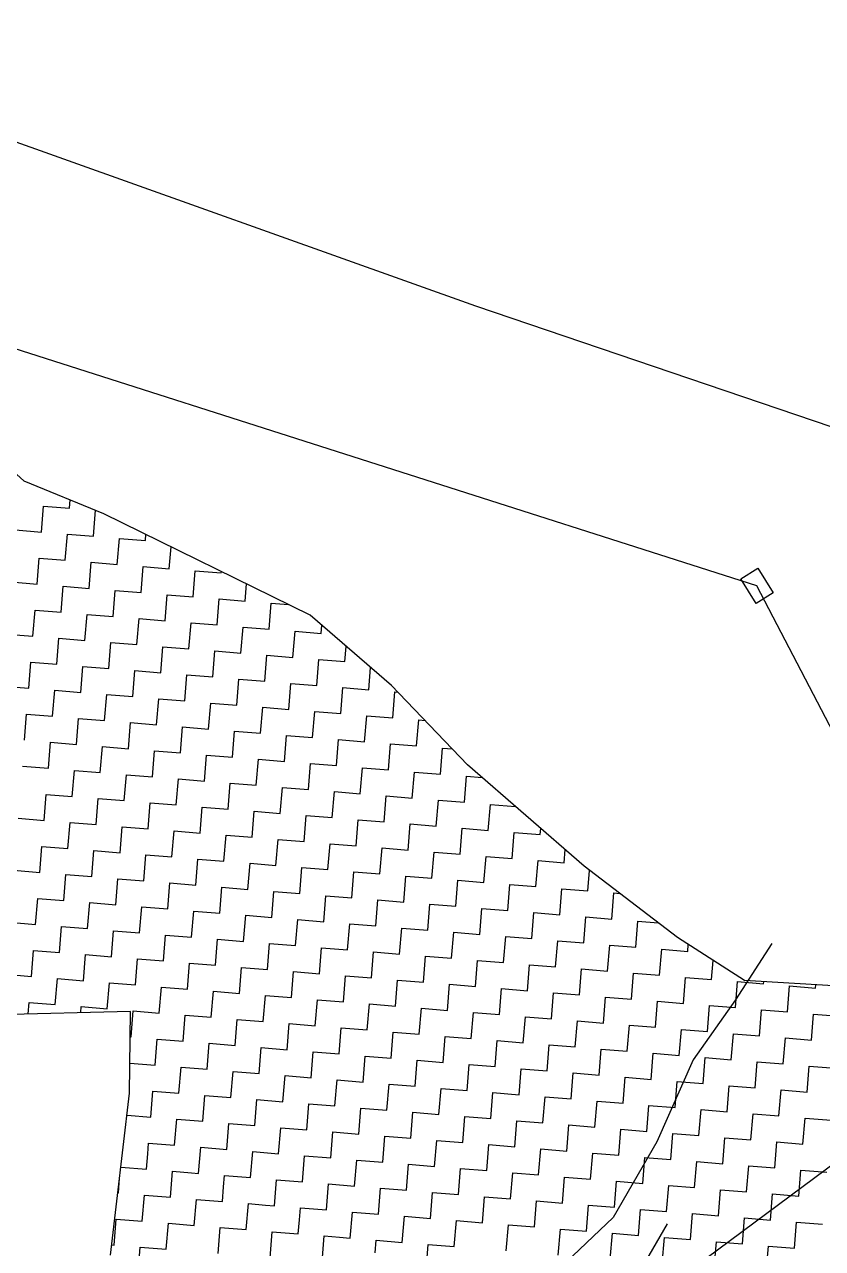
# Model space of a CAD drawing. Header units: metres. Extents: x 286589 to 288713, y 2001360 to 2004418.
# Drawn here: x 288061.5 to 288221.7, y 2003739.2 to 2003984.8 of the extents above; entities that cross this region are included whole.
import ezdxf

# ---------------------------------------------------------------- set-up
doc = ezdxf.new("R2010")
doc.units = ezdxf.units.M
doc.header["$MEASUREMENT"] = 0
for name, color, linetype in [('LINE_WATER', 4, 'Continuous'), ('POLY_HATCH', 12, 'Continuous'), ('POLY_PARCEL', 6, 'Continuous'), ('V_BOUND_LINE', 7, 'Continuous')]:
    doc.layers.add(name, color=color, linetype=linetype)

msp = doc.modelspace()

# ---------------------------------------------------------------- linework, layer by layer
msp.add_lwpolyline([(288208.73, 2003875.68), (288211.81, 2003870.73), (288208.39, 2003868.6), (288205.31, 2003873.55)], close=True)
msp.add_lwpolyline([(288139.69, 2003656.23), (288190.63, 2003744.15)])
at = {"layer": 'LINE_WATER'}
for p, q in [((288211.56, 2003800.43), (288204.28, 2003789.11)), ((288204.28, 2003789.11), (288195.75, 2003777.1)), ((288195.75, 2003777.1), (288188.45, 2003760.62)), ((288188.45, 2003760.62), (288179.67, 2003745.46)), ((288179.67, 2003745.46), (288168.9, 2003735.22))]:
    msp.add_line(p, q, dxfattribs=at)
at = {"layer": 'POLY_HATCH', "linetype": 'Continuous'}
for p, q in [((288064.95, 2003882.94), (288065.37, 2003888.16)), ((288065.37, 2003888.16), (288070.59, 2003887.73)), ((288070.59, 2003887.73), (288070.73, 2003889.39)), ((288075.38, 2003882.09), (288075.81, 2003887.3)), ((288075.81, 2003887.3), (288075.86, 2003887.3)), ((288059.73, 2003883.36), (288064.95, 2003882.94)), ((288069.74, 2003877.29), (288070.17, 2003882.51)), ((288070.17, 2003882.51), (288075.38, 2003882.09)), ((288080.18, 2003876.44), (288080.6, 2003881.66)), ((288080.6, 2003881.66), (288085.82, 2003881.24)), ((288085.82, 2003881.24), (288085.92, 2003882.49)), ((288090.61, 2003875.59), (288090.97, 2003880)), ((288064.1, 2003872.5), (288064.52, 2003877.72)), ((288064.52, 2003877.72), (288069.74, 2003877.29)), ((288074.53, 2003871.65), (288074.96, 2003876.87)), ((288074.96, 2003876.87), (288080.18, 2003876.44)), ((288084.97, 2003870.8), (288085.39, 2003876.02)), ((288085.39, 2003876.02), (288090.61, 2003875.59)), ((288058.88, 2003872.93), (288064.1, 2003872.5)), ((288095.41, 2003869.95), (288095.83, 2003875.17)), ((288095.83, 2003875.17), (288101.05, 2003874.74)), ((288101.05, 2003874.74), (288101.07, 2003875.02)), ((288068.89, 2003866.86), (288069.32, 2003872.08)), ((288069.32, 2003872.08), (288074.53, 2003871.65)), ((288079.33, 2003866.01), (288079.75, 2003871.23)), ((288079.75, 2003871.23), (288084.97, 2003870.8)), ((288105.84, 2003869.1), (288106.12, 2003872.53)), ((288089.76, 2003865.16), (288090.19, 2003870.37)), ((288090.19, 2003870.37), (288095.41, 2003869.95)), ((288100.2, 2003864.31), (288100.62, 2003869.52)), ((288100.62, 2003869.52), (288105.84, 2003869.1)), ((288110.63, 2003863.46), (288111.06, 2003868.67)), ((288111.06, 2003868.67), (288114.53, 2003868.39)), ((288063.25, 2003862.06), (288063.67, 2003867.28)), ((288063.67, 2003867.28), (288068.89, 2003866.86)), ((288073.68, 2003861.21), (288074.11, 2003866.43)), ((288074.11, 2003866.43), (288079.33, 2003866.01)), ((288084.12, 2003860.36), (288084.54, 2003865.58)), ((288084.54, 2003865.58), (288089.76, 2003865.16)), ((288094.55, 2003859.51), (288094.98, 2003864.73)), ((288094.98, 2003864.73), (288100.2, 2003864.31)), ((288104.99, 2003858.66), (288105.42, 2003863.88)), ((288105.42, 2003863.88), (288110.63, 2003863.46)), ((288121.07, 2003862.6), (288121.2, 2003864.24)), ((288058.03, 2003862.49), (288063.25, 2003862.06)), ((288068.04, 2003856.42), (288068.46, 2003861.64)), ((288068.46, 2003861.64), (288073.68, 2003861.21)), ((288078.48, 2003855.57), (288078.9, 2003860.79)), ((288078.9, 2003860.79), (288084.12, 2003860.36)), ((288115.43, 2003857.81), (288115.85, 2003863.03)), ((288115.85, 2003863.03), (288121.07, 2003862.6)), ((288088.91, 2003854.72), (288089.34, 2003859.94)), ((288089.34, 2003859.94), (288094.55, 2003859.51)), ((288099.35, 2003853.87), (288099.77, 2003859.09)), ((288099.77, 2003859.09), (288104.99, 2003858.66)), ((288109.78, 2003853.02), (288110.21, 2003858.24)), ((288110.21, 2003858.24), (288115.43, 2003857.81)), ((288125.86, 2003856.96), (288126.11, 2003860.01)), ((288062.4, 2003851.63), (288062.82, 2003856.85)), ((288062.82, 2003856.85), (288068.04, 2003856.42)), ((288072.83, 2003850.78), (288073.26, 2003856)), ((288073.26, 2003856), (288078.48, 2003855.57)), ((288120.22, 2003852.17), (288120.65, 2003857.39)), ((288120.65, 2003857.39), (288125.86, 2003856.96)), ((288130.66, 2003851.32), (288131.02, 2003855.78)), ((288083.27, 2003849.93), (288083.69, 2003855.15)), ((288083.69, 2003855.15), (288088.91, 2003854.72)), ((288093.7, 2003849.08), (288094.13, 2003854.29)), ((288094.13, 2003854.29), (288099.35, 2003853.87)), ((288104.14, 2003848.23), (288104.57, 2003853.44)), ((288104.57, 2003853.44), (288109.78, 2003853.02)), ((288057.18, 2003852.05), (288062.4, 2003851.63)), ((288067.19, 2003845.99), (288067.61, 2003851.2)), ((288067.61, 2003851.2), (288072.83, 2003850.78)), ((288114.58, 2003847.38), (288115, 2003852.59)), ((288115, 2003852.59), (288120.22, 2003852.17)), ((288125.01, 2003846.52), (288125.44, 2003851.74)), ((288125.44, 2003851.74), (288130.66, 2003851.32)), ((288135.45, 2003845.67), (288135.87, 2003850.89)), ((288135.87, 2003850.89), (288136.49, 2003850.84)), ((288077.62, 2003845.13), (288078.05, 2003850.35)), ((288078.05, 2003850.35), (288083.27, 2003849.93)), ((288088.06, 2003844.28), (288088.49, 2003849.5)), ((288088.49, 2003849.5), (288093.7, 2003849.08)), ((288098.5, 2003843.43), (288098.92, 2003848.65)), ((288098.92, 2003848.65), (288104.14, 2003848.23)), ((288061.54, 2003841.19), (288061.97, 2003846.41)), ((288061.97, 2003846.41), (288067.19, 2003845.99)), ((288108.93, 2003842.58), (288109.36, 2003847.8)), ((288109.36, 2003847.8), (288114.58, 2003847.38)), ((288119.37, 2003841.73), (288119.79, 2003846.95)), ((288119.79, 2003846.95), (288125.01, 2003846.52)), ((288129.81, 2003840.88), (288130.23, 2003846.1)), ((288130.23, 2003846.1), (288135.45, 2003845.67)), ((288071.98, 2003840.34), (288072.41, 2003845.56)), ((288072.41, 2003845.56), (288077.62, 2003845.13)), ((288082.42, 2003839.49), (288082.84, 2003844.71)), ((288082.84, 2003844.71), (288088.06, 2003844.28)), ((288092.85, 2003838.64), (288093.28, 2003843.86)), ((288093.28, 2003843.86), (288098.5, 2003843.43)), ((288140.24, 2003840.03), (288140.67, 2003845.25)), ((288140.67, 2003845.25), (288141.96, 2003845.14)), ((288103.29, 2003837.79), (288103.72, 2003843.01)), ((288103.72, 2003843.01), (288108.93, 2003842.58)), ((288113.73, 2003836.94), (288114.15, 2003842.16)), ((288114.15, 2003842.16), (288119.37, 2003841.73)), ((288124.16, 2003836.09), (288124.59, 2003841.31)), ((288124.59, 2003841.31), (288129.81, 2003840.88)), ((288066.34, 2003835.55), (288066.76, 2003840.77)), ((288066.76, 2003840.77), (288071.98, 2003840.34)), ((288076.77, 2003834.7), (288077.2, 2003839.92)), ((288077.2, 2003839.92), (288082.42, 2003839.49)), ((288087.21, 2003833.85), (288087.64, 2003839.07)), ((288087.64, 2003839.07), (288092.85, 2003838.64)), ((288134.6, 2003835.24), (288135.02, 2003840.46)), ((288135.02, 2003840.46), (288140.24, 2003840.03)), ((288145.03, 2003834.39), (288145.46, 2003839.61)), ((288145.46, 2003839.61), (288147.43, 2003839.45)), ((288097.65, 2003833), (288098.07, 2003838.22)), ((288098.07, 2003838.22), (288103.29, 2003837.79)), ((288108.08, 2003832.15), (288108.51, 2003837.36)), ((288108.51, 2003837.36), (288113.73, 2003836.94)), ((288118.52, 2003831.3), (288118.94, 2003836.51)), ((288118.94, 2003836.51), (288124.16, 2003836.09)), ((288061.12, 2003835.97), (288066.34, 2003835.55)), ((288071.13, 2003829.91), (288071.56, 2003835.12)), ((288071.56, 2003835.12), (288076.77, 2003834.7)), ((288081.57, 2003829.06), (288081.99, 2003834.27)), ((288081.99, 2003834.27), (288087.21, 2003833.85)), ((288128.95, 2003830.45), (288129.38, 2003835.66)), ((288129.38, 2003835.66), (288134.6, 2003835.24)), ((288139.39, 2003829.59), (288139.82, 2003834.81)), ((288139.82, 2003834.81), (288145.03, 2003834.39)), ((288149.83, 2003828.74), (288150.25, 2003833.96)), ((288150.25, 2003833.96), (288153.42, 2003833.7)), ((288092, 2003828.2), (288092.43, 2003833.42)), ((288092.43, 2003833.42), (288097.65, 2003833)), ((288102.44, 2003827.35), (288102.86, 2003832.57)), ((288102.86, 2003832.57), (288108.08, 2003832.15)), ((288112.88, 2003826.5), (288113.3, 2003831.72)), ((288113.3, 2003831.72), (288118.52, 2003831.3)), ((288065.49, 2003825.11), (288065.91, 2003830.33)), ((288065.91, 2003830.33), (288071.13, 2003829.91)), ((288075.92, 2003824.26), (288076.35, 2003829.48)), ((288076.35, 2003829.48), (288081.57, 2003829.06)), ((288123.31, 2003825.65), (288123.74, 2003830.87)), ((288123.74, 2003830.87), (288128.95, 2003830.45)), ((288133.75, 2003824.8), (288134.17, 2003830.02)), ((288134.17, 2003830.02), (288139.39, 2003829.59)), ((288144.18, 2003823.95), (288144.61, 2003829.17)), ((288144.61, 2003829.17), (288149.83, 2003828.74)), ((288086.36, 2003823.41), (288086.78, 2003828.63)), ((288086.78, 2003828.63), (288092, 2003828.2)), ((288096.8, 2003822.56), (288097.22, 2003827.78)), ((288097.22, 2003827.78), (288102.44, 2003827.35)), ((288107.23, 2003821.71), (288107.66, 2003826.93)), ((288107.66, 2003826.93), (288112.88, 2003826.5)), ((288154.62, 2003823.1), (288155.05, 2003828.32)), ((288155.05, 2003828.32), (288160.09, 2003827.91)), ((288060.27, 2003825.54), (288065.49, 2003825.11)), ((288070.28, 2003819.47), (288070.71, 2003824.69)), ((288070.71, 2003824.69), (288075.92, 2003824.26)), ((288080.72, 2003818.62), (288081.14, 2003823.84)), ((288081.14, 2003823.84), (288086.36, 2003823.41)), ((288117.67, 2003820.86), (288118.09, 2003826.08)), ((288118.09, 2003826.08), (288123.31, 2003825.65)), ((288128.1, 2003820.01), (288128.53, 2003825.23)), ((288128.53, 2003825.23), (288133.75, 2003824.8)), ((288138.54, 2003819.16), (288138.97, 2003824.38)), ((288138.97, 2003824.38), (288144.18, 2003823.95)), ((288091.15, 2003817.77), (288091.58, 2003822.99)), ((288091.58, 2003822.99), (288096.8, 2003822.56)), ((288101.59, 2003816.92), (288102.01, 2003822.14)), ((288102.01, 2003822.14), (288107.23, 2003821.71)), ((288148.98, 2003818.31), (288149.4, 2003823.53)), ((288149.4, 2003823.53), (288154.62, 2003823.1)), ((288159.41, 2003817.46), (288159.84, 2003822.68)), ((288159.84, 2003822.68), (288165.06, 2003822.25)), ((288165.06, 2003822.25), (288165.16, 2003823.5)), ((288064.64, 2003814.68), (288065.06, 2003819.89)), ((288065.06, 2003819.89), (288070.28, 2003819.47)), ((288075.07, 2003813.83), (288075.5, 2003819.04)), ((288075.5, 2003819.04), (288080.72, 2003818.62)), ((288112.02, 2003816.07), (288112.45, 2003821.28)), ((288112.45, 2003821.28), (288117.67, 2003820.86)), ((288122.46, 2003815.22), (288122.89, 2003820.43)), ((288122.89, 2003820.43), (288128.1, 2003820.01)), ((288132.9, 2003814.37), (288133.32, 2003819.58)), ((288133.32, 2003819.58), (288138.54, 2003819.16)), ((288169.85, 2003816.61), (288170.06, 2003819.24)), ((288085.51, 2003812.98), (288085.93, 2003818.19)), ((288085.93, 2003818.19), (288091.15, 2003817.77)), ((288095.94, 2003812.12), (288096.37, 2003817.34)), ((288096.37, 2003817.34), (288101.59, 2003816.92)), ((288106.38, 2003811.27), (288106.81, 2003816.49)), ((288106.81, 2003816.49), (288112.02, 2003816.07)), ((288143.33, 2003813.51), (288143.76, 2003818.73)), ((288143.76, 2003818.73), (288148.98, 2003818.31)), ((288153.77, 2003812.66), (288154.19, 2003817.88)), ((288154.19, 2003817.88), (288159.41, 2003817.46)), ((288164.21, 2003811.81), (288164.63, 2003817.03)), ((288164.63, 2003817.03), (288169.85, 2003816.61)), ((288059.42, 2003815.1), (288064.64, 2003814.68)), ((288069.43, 2003809.03), (288069.85, 2003814.25)), ((288069.85, 2003814.25), (288075.07, 2003813.83)), ((288116.82, 2003810.42), (288117.24, 2003815.64)), ((288117.24, 2003815.64), (288122.46, 2003815.22)), ((288127.25, 2003809.57), (288127.68, 2003814.79)), ((288127.68, 2003814.79), (288132.9, 2003814.37)), ((288174.64, 2003810.96), (288174.98, 2003815.08)), ((288079.87, 2003808.18), (288080.29, 2003813.4)), ((288080.29, 2003813.4), (288085.51, 2003812.98)), ((288090.3, 2003807.33), (288090.73, 2003812.55)), ((288090.73, 2003812.55), (288095.94, 2003812.12)), ((288100.74, 2003806.48), (288101.16, 2003811.7)), ((288101.16, 2003811.7), (288106.38, 2003811.27)), ((288137.69, 2003808.72), (288138.11, 2003813.94)), ((288138.11, 2003813.94), (288143.33, 2003813.51)), ((288148.13, 2003807.87), (288148.55, 2003813.09)), ((288148.55, 2003813.09), (288153.77, 2003812.66)), ((288158.56, 2003807.02), (288158.99, 2003812.24)), ((288158.99, 2003812.24), (288164.21, 2003811.81)), ((288063.79, 2003804.24), (288064.21, 2003809.46)), ((288064.21, 2003809.46), (288069.43, 2003809.03)), ((288111.17, 2003805.63), (288111.6, 2003810.85)), ((288111.6, 2003810.85), (288116.82, 2003810.42)), ((288121.61, 2003804.78), (288122.04, 2003810)), ((288122.04, 2003810), (288127.25, 2003809.57)), ((288132.05, 2003803.93), (288132.47, 2003809.15)), ((288132.47, 2003809.15), (288137.69, 2003808.72)), ((288169, 2003806.17), (288169.42, 2003811.39)), ((288169.42, 2003811.39), (288174.64, 2003810.96)), ((288179.43, 2003805.32), (288179.86, 2003810.54)), ((288179.86, 2003810.54), (288181.06, 2003810.44)), ((288074.22, 2003803.39), (288074.65, 2003808.61)), ((288074.65, 2003808.61), (288079.87, 2003808.18)), ((288084.66, 2003802.54), (288085.08, 2003807.76)), ((288085.08, 2003807.76), (288090.3, 2003807.33)), ((288095.09, 2003801.69), (288095.52, 2003806.91)), ((288095.52, 2003806.91), (288100.74, 2003806.48)), ((288142.48, 2003803.08), (288142.91, 2003808.3)), ((288142.91, 2003808.3), (288148.13, 2003807.87)), ((288152.92, 2003802.23), (288153.34, 2003807.45)), ((288153.34, 2003807.45), (288158.56, 2003807.02)), ((288058.57, 2003804.67), (288063.79, 2003804.24)), ((288105.53, 2003800.84), (288105.96, 2003806.06)), ((288105.96, 2003806.06), (288111.17, 2003805.63)), ((288115.97, 2003799.99), (288116.39, 2003805.21)), ((288116.39, 2003805.21), (288121.61, 2003804.78)), ((288126.4, 2003799.14), (288126.83, 2003804.35)), ((288126.83, 2003804.35), (288132.05, 2003803.93)), ((288163.35, 2003801.38), (288163.78, 2003806.6)), ((288163.78, 2003806.6), (288169, 2003806.17)), ((288173.79, 2003800.53), (288174.22, 2003805.74)), ((288174.22, 2003805.74), (288179.43, 2003805.32)), ((288184.23, 2003799.68), (288184.65, 2003804.89)), ((288184.65, 2003804.89), (288188.75, 2003804.56)), ((288068.58, 2003798.6), (288069, 2003803.82)), ((288069, 2003803.82), (288074.22, 2003803.39)), ((288079.01, 2003797.75), (288079.44, 2003802.96)), ((288079.44, 2003802.96), (288084.66, 2003802.54)), ((288089.45, 2003796.9), (288089.88, 2003802.11)), ((288089.88, 2003802.11), (288095.09, 2003801.69)), ((288136.84, 2003798.29), (288137.26, 2003803.5)), ((288137.26, 2003803.5), (288142.48, 2003803.08)), ((288147.28, 2003797.44), (288147.7, 2003802.65)), ((288147.7, 2003802.65), (288152.92, 2003802.23)), ((288157.71, 2003796.58), (288158.14, 2003801.8)), ((288158.14, 2003801.8), (288163.35, 2003801.38)), ((288099.89, 2003796.05), (288100.31, 2003801.26)), ((288100.31, 2003801.26), (288105.53, 2003800.84)), ((288110.32, 2003795.19), (288110.75, 2003800.41)), ((288110.75, 2003800.41), (288115.97, 2003799.99)), ((288120.76, 2003794.34), (288121.18, 2003799.56)), ((288121.18, 2003799.56), (288126.4, 2003799.14)), ((288168.15, 2003795.73), (288168.57, 2003800.95)), ((288168.57, 2003800.95), (288173.79, 2003800.53)), ((288178.58, 2003794.88), (288179.01, 2003800.1)), ((288179.01, 2003800.1), (288184.23, 2003799.68)), ((288189.02, 2003794.03), (288189.45, 2003799.25)), ((288189.45, 2003799.25), (288194.66, 2003798.83)), ((288194.66, 2003798.83), (288194.78, 2003800.22)), ((288062.93, 2003793.8), (288063.36, 2003799.02)), ((288063.36, 2003799.02), (288068.58, 2003798.6)), ((288073.37, 2003792.95), (288073.8, 2003798.17)), ((288073.8, 2003798.17), (288079.01, 2003797.75)), ((288083.81, 2003792.1), (288084.23, 2003797.32)), ((288084.23, 2003797.32), (288089.45, 2003796.9)), ((288131.2, 2003793.49), (288131.62, 2003798.71)), ((288131.62, 2003798.71), (288136.84, 2003798.29)), ((288141.63, 2003792.64), (288142.06, 2003797.86)), ((288142.06, 2003797.86), (288147.28, 2003797.44)), ((288152.07, 2003791.79), (288152.49, 2003797.01)), ((288152.49, 2003797.01), (288157.71, 2003796.58)), ((288199.46, 2003793.18), (288199.77, 2003797.02)), ((288094.24, 2003791.25), (288094.67, 2003796.47)), ((288094.67, 2003796.47), (288099.89, 2003796.05)), ((288104.68, 2003790.4), (288105.11, 2003795.62)), ((288105.11, 2003795.62), (288110.32, 2003795.19)), ((288115.12, 2003789.55), (288115.54, 2003794.77)), ((288115.54, 2003794.77), (288120.76, 2003794.34)), ((288162.5, 2003790.94), (288162.93, 2003796.16)), ((288162.93, 2003796.16), (288168.15, 2003795.73)), ((288172.94, 2003790.09), (288173.37, 2003795.31)), ((288173.37, 2003795.31), (288178.58, 2003794.88)), ((288183.38, 2003789.24), (288183.8, 2003794.46)), ((288183.8, 2003794.46), (288189.02, 2003794.03)), ((288057.72, 2003794.23), (288062.93, 2003793.8)), ((288067.73, 2003788.16), (288068.15, 2003793.38)), ((288068.15, 2003793.38), (288073.37, 2003792.95)), ((288078.16, 2003787.31), (288078.59, 2003792.53)), ((288078.59, 2003792.53), (288083.81, 2003792.1)), ((288125.55, 2003788.7), (288125.98, 2003793.92)), ((288125.98, 2003793.92), (288131.2, 2003793.49)), ((288135.99, 2003787.85), (288136.41, 2003793.07)), ((288136.41, 2003793.07), (288141.63, 2003792.64)), ((288146.42, 2003787), (288146.85, 2003792.22)), ((288146.85, 2003792.22), (288152.07, 2003791.79)), ((288193.81, 2003788.39), (288194.24, 2003793.61)), ((288194.24, 2003793.61), (288199.46, 2003793.18)), ((288204.25, 2003787.54), (288204.67, 2003792.76)), ((288204.67, 2003792.76), (288209.89, 2003792.33)), ((288209.89, 2003792.33), (288209.92, 2003792.73)), ((288214.69, 2003786.69), (288215.11, 2003791.91)), ((288215.11, 2003791.91), (288220.33, 2003791.48)), ((288220.33, 2003791.48), (288220.38, 2003792.11)), ((288088.6, 2003786.46), (288089.03, 2003791.68)), ((288089.03, 2003791.68), (288094.24, 2003791.25)), ((288099.04, 2003785.61), (288099.46, 2003790.83)), ((288099.46, 2003790.83), (288104.68, 2003790.4)), ((288109.47, 2003784.76), (288109.9, 2003789.98)), ((288109.9, 2003789.98), (288115.12, 2003789.55)), ((288156.86, 2003786.15), (288157.29, 2003791.37)), ((288157.29, 2003791.37), (288162.5, 2003790.94)), ((288167.3, 2003785.3), (288167.72, 2003790.52)), ((288167.72, 2003790.52), (288172.94, 2003790.09)), ((288177.73, 2003784.45), (288178.16, 2003789.67)), ((288178.16, 2003789.67), (288183.38, 2003789.24)), ((288062.32, 2003786.27), (288062.51, 2003788.59)), ((288062.51, 2003788.59), (288067.73, 2003788.16)), ((288072.85, 2003786.54), (288072.95, 2003787.74)), ((288072.95, 2003787.74), (288078.16, 2003787.31)), ((288119.91, 2003783.91), (288120.33, 2003789.13)), ((288120.33, 2003789.13), (288125.55, 2003788.7)), ((288130.34, 2003783.06), (288130.77, 2003788.28)), ((288130.77, 2003788.28), (288135.99, 2003787.85)), ((288140.78, 2003782.21), (288141.21, 2003787.42)), ((288141.21, 2003787.42), (288146.42, 2003787)), ((288188.17, 2003783.6), (288188.59, 2003788.81)), ((288188.59, 2003788.81), (288193.81, 2003788.39)), ((288198.61, 2003782.75), (288199.03, 2003787.96)), ((288199.03, 2003787.96), (288204.25, 2003787.54)), ((288209.04, 2003781.9), (288209.47, 2003787.11)), ((288209.47, 2003787.11), (288214.69, 2003786.69)), ((288082.96, 2003781.67), (288083.38, 2003786.88)), ((288083.38, 2003786.88), (288088.6, 2003786.46)), ((288093.39, 2003780.82), (288093.82, 2003786.03)), ((288093.82, 2003786.03), (288099.04, 2003785.61)), ((288103.83, 2003779.97), (288104.25, 2003785.18)), ((288104.25, 2003785.18), (288109.47, 2003784.76)), ((288151.22, 2003781.36), (288151.64, 2003786.57)), ((288151.64, 2003786.57), (288156.86, 2003786.15)), ((288161.65, 2003780.5), (288162.08, 2003785.72)), ((288162.08, 2003785.72), (288167.3, 2003785.3)), ((288172.09, 2003779.65), (288172.51, 2003784.87)), ((288172.51, 2003784.87), (288177.73, 2003784.45)), ((288219.48, 2003781.04), (288219.9, 2003786.26)), ((288219.9, 2003786.26), (288225.12, 2003785.84)), ((288114.27, 2003779.11), (288114.69, 2003784.33)), ((288114.69, 2003784.33), (288119.91, 2003783.91)), ((288124.7, 2003778.26), (288125.13, 2003783.48)), ((288125.13, 2003783.48), (288130.34, 2003783.06)), ((288135.14, 2003777.41), (288135.56, 2003782.63)), ((288135.56, 2003782.63), (288140.78, 2003782.21)), ((288182.53, 2003778.8), (288182.95, 2003784.02)), ((288182.95, 2003784.02), (288188.17, 2003783.6)), ((288192.96, 2003777.95), (288193.39, 2003783.17)), ((288193.39, 2003783.17), (288198.61, 2003782.75)), ((288203.4, 2003777.1), (288203.82, 2003782.32)), ((288203.82, 2003782.32), (288209.04, 2003781.9)), ((288082.77, 2003781.68), (288082.96, 2003781.67)), ((288087.75, 2003776.02), (288088.17, 2003781.24)), ((288088.17, 2003781.24), (288093.39, 2003780.82)), ((288098.19, 2003775.17), (288098.61, 2003780.39)), ((288098.61, 2003780.39), (288103.83, 2003779.97)), ((288145.57, 2003776.56), (288146, 2003781.78)), ((288146, 2003781.78), (288151.22, 2003781.36)), ((288156.01, 2003775.71), (288156.44, 2003780.93)), ((288156.44, 2003780.93), (288161.65, 2003780.5)), ((288166.45, 2003774.86), (288166.87, 2003780.08)), ((288166.87, 2003780.08), (288172.09, 2003779.65)), ((288213.83, 2003776.25), (288214.26, 2003781.47)), ((288214.26, 2003781.47), (288219.48, 2003781.04)), ((288108.62, 2003774.32), (288109.05, 2003779.54)), ((288109.05, 2003779.54), (288114.27, 2003779.11)), ((288119.06, 2003773.47), (288119.48, 2003778.69)), ((288119.48, 2003778.69), (288124.7, 2003778.26)), ((288129.49, 2003772.62), (288129.92, 2003777.84)), ((288129.92, 2003777.84), (288135.14, 2003777.41)), ((288176.88, 2003774.01), (288177.31, 2003779.23)), ((288177.31, 2003779.23), (288182.53, 2003778.8)), ((288187.32, 2003773.16), (288187.74, 2003778.38)), ((288187.74, 2003778.38), (288192.96, 2003777.95)), ((288197.75, 2003772.31), (288198.18, 2003777.53)), ((288198.18, 2003777.53), (288203.4, 2003777.1)), ((288082.71, 2003776.43), (288087.75, 2003776.02)), ((288092.54, 2003770.38), (288092.97, 2003775.6)), ((288092.97, 2003775.6), (288098.19, 2003775.17)), ((288102.98, 2003769.53), (288103.4, 2003774.75)), ((288103.4, 2003774.75), (288108.62, 2003774.32)), ((288139.93, 2003771.77), (288140.36, 2003776.99)), ((288140.36, 2003776.99), (288145.57, 2003776.56)), ((288150.37, 2003770.92), (288150.79, 2003776.14)), ((288150.79, 2003776.14), (288156.01, 2003775.71)), ((288160.8, 2003770.07), (288161.23, 2003775.29)), ((288161.23, 2003775.29), (288166.45, 2003774.86)), ((288208.19, 2003771.46), (288208.62, 2003776.68)), ((288208.62, 2003776.68), (288213.83, 2003776.25)), ((288218.63, 2003770.61), (288219.05, 2003775.83)), ((288219.05, 2003775.83), (288224.27, 2003775.4)), ((288113.41, 2003768.68), (288113.84, 2003773.9)), ((288113.84, 2003773.9), (288119.06, 2003773.47)), ((288123.85, 2003767.83), (288124.28, 2003773.05)), ((288124.28, 2003773.05), (288129.49, 2003772.62)), ((288171.24, 2003769.22), (288171.66, 2003774.44)), ((288171.66, 2003774.44), (288176.88, 2003774.01)), ((288181.68, 2003768.37), (288182.1, 2003773.59)), ((288182.1, 2003773.59), (288187.32, 2003773.16)), ((288192.11, 2003767.52), (288192.54, 2003772.73)), ((288192.54, 2003772.73), (288197.75, 2003772.31)), ((288086.9, 2003765.59), (288087.32, 2003770.81)), ((288087.32, 2003770.81), (288092.54, 2003770.38)), ((288097.33, 2003764.74), (288097.76, 2003769.95)), ((288097.76, 2003769.95), (288102.98, 2003769.53)), ((288134.29, 2003766.98), (288134.71, 2003772.2)), ((288134.71, 2003772.2), (288139.93, 2003771.77)), ((288144.72, 2003766.13), (288145.15, 2003771.34)), ((288145.15, 2003771.34), (288150.37, 2003770.92)), ((288155.16, 2003765.28), (288155.58, 2003770.49)), ((288155.58, 2003770.49), (288160.8, 2003770.07)), ((288202.55, 2003766.67), (288202.97, 2003771.88)), ((288202.97, 2003771.88), (288208.19, 2003771.46)), ((288212.98, 2003765.82), (288213.41, 2003771.03)), ((288213.41, 2003771.03), (288218.63, 2003770.61)), ((288107.77, 2003763.89), (288108.2, 2003769.1)), ((288108.2, 2003769.1), (288113.41, 2003768.68)), ((288118.21, 2003763.04), (288118.63, 2003768.25)), ((288118.63, 2003768.25), (288123.85, 2003767.83)), ((288128.64, 2003762.18), (288129.07, 2003767.4)), ((288129.07, 2003767.4), (288134.29, 2003766.98)), ((288165.6, 2003764.43), (288166.02, 2003769.64)), ((288166.02, 2003769.64), (288171.24, 2003769.22)), ((288176.03, 2003763.57), (288176.46, 2003768.79)), ((288176.46, 2003768.79), (288181.68, 2003768.37)), ((288186.47, 2003762.72), (288186.89, 2003767.94)), ((288186.89, 2003767.94), (288192.11, 2003767.52)), ((288082.13, 2003765.98), (288086.9, 2003765.59)), ((288091.69, 2003759.94), (288092.12, 2003765.16)), ((288092.12, 2003765.16), (288097.33, 2003764.74)), ((288139.08, 2003761.33), (288139.51, 2003766.55)), ((288139.51, 2003766.55), (288144.72, 2003766.13)), ((288149.52, 2003760.48), (288149.94, 2003765.7)), ((288149.94, 2003765.7), (288155.16, 2003765.28)), ((288196.9, 2003761.87), (288197.33, 2003767.09)), ((288197.33, 2003767.09), (288202.55, 2003766.67)), ((288207.34, 2003761.02), (288207.77, 2003766.24)), ((288207.77, 2003766.24), (288212.98, 2003765.82)), ((288217.78, 2003760.17), (288218.2, 2003765.39)), ((288218.2, 2003765.39), (288223.42, 2003764.96)), ((288102.13, 2003759.09), (288102.55, 2003764.31)), ((288102.55, 2003764.31), (288107.77, 2003763.89)), ((288112.56, 2003758.24), (288112.99, 2003763.46)), ((288112.99, 2003763.46), (288118.21, 2003763.04)), ((288123, 2003757.39), (288123.43, 2003762.61)), ((288123.43, 2003762.61), (288128.64, 2003762.18)), ((288159.95, 2003759.63), (288160.38, 2003764.85)), ((288160.38, 2003764.85), (288165.6, 2003764.43)), ((288170.39, 2003758.78), (288170.81, 2003764)), ((288170.81, 2003764), (288176.03, 2003763.57)), ((288180.82, 2003757.93), (288181.25, 2003763.15)), ((288181.25, 2003763.15), (288186.47, 2003762.72)), ((288086.3, 2003758.24), (288086.47, 2003760.37)), ((288086.47, 2003760.37), (288091.69, 2003759.94)), ((288133.44, 2003756.54), (288133.86, 2003761.76)), ((288133.86, 2003761.76), (288139.08, 2003761.33)), ((288143.87, 2003755.69), (288144.3, 2003760.91)), ((288144.3, 2003760.91), (288149.52, 2003760.48)), ((288154.31, 2003754.84), (288154.73, 2003760.06)), ((288154.73, 2003760.06), (288159.95, 2003759.63)), ((288191.26, 2003757.08), (288191.69, 2003762.3)), ((288191.69, 2003762.3), (288196.9, 2003761.87)), ((288201.7, 2003756.23), (288202.12, 2003761.45)), ((288202.12, 2003761.45), (288207.34, 2003761.02)), ((288212.13, 2003755.38), (288212.56, 2003760.6)), ((288212.56, 2003760.6), (288217.78, 2003760.17)), ((288086.05, 2003755.15), (288086.3, 2003758.24)), ((288096.48, 2003754.3), (288096.91, 2003759.52)), ((288096.91, 2003759.52), (288102.13, 2003759.09)), ((288106.92, 2003753.45), (288107.35, 2003758.67)), ((288107.35, 2003758.67), (288112.56, 2003758.24)), ((288117.36, 2003752.6), (288117.78, 2003757.82)), ((288117.78, 2003757.82), (288123, 2003757.39)), ((288164.74, 2003753.99), (288165.17, 2003759.21)), ((288165.17, 2003759.21), (288170.39, 2003758.78)), ((288175.18, 2003753.14), (288175.61, 2003758.36)), ((288175.61, 2003758.36), (288180.82, 2003757.93)), ((288185.62, 2003752.29), (288186.04, 2003757.51)), ((288186.04, 2003757.51), (288191.26, 2003757.08)), ((288080.91, 2003755.57), (288086.05, 2003755.15)), ((288127.79, 2003751.75), (288128.22, 2003756.97)), ((288128.22, 2003756.97), (288133.44, 2003756.54)), ((288138.23, 2003750.9), (288138.65, 2003756.12)), ((288138.65, 2003756.12), (288143.87, 2003755.69)), ((288148.67, 2003750.05), (288149.09, 2003755.27)), ((288149.09, 2003755.27), (288154.31, 2003754.84)), ((288196.05, 2003751.44), (288196.48, 2003756.66)), ((288196.48, 2003756.66), (288201.7, 2003756.23)), ((288206.49, 2003750.59), (288206.91, 2003755.8)), ((288206.91, 2003755.8), (288212.13, 2003755.38)), ((288080.4, 2003750.36), (288080.65, 2003753.36)), ((288090.84, 2003749.51), (288091.27, 2003754.73)), ((288091.27, 2003754.73), (288095.09, 2003754.41)), ((288095.09, 2003754.41), (288096.48, 2003754.3)), ((288101.52, 2003751.61), (288101.7, 2003753.88)), ((288101.7, 2003753.88), (288106.92, 2003753.45)), ((288111.71, 2003747.81), (288112.14, 2003753.02)), ((288112.14, 2003753.02), (288117.36, 2003752.6)), ((288159.1, 2003749.2), (288159.53, 2003754.41)), ((288159.53, 2003754.41), (288164.74, 2003753.99)), ((288169.54, 2003748.35), (288169.96, 2003753.56)), ((288169.96, 2003753.56), (288175.18, 2003753.14)), ((288179.97, 2003747.5), (288180.4, 2003752.71)), ((288180.4, 2003752.71), (288185.62, 2003752.29)), ((288216.93, 2003749.74), (288217.35, 2003754.95)), ((288217.35, 2003754.95), (288222.57, 2003754.53)), ((288080.3, 2003750.37), (288080.4, 2003750.36)), ((288101.28, 2003748.66), (288101.52, 2003751.61)), ((288122.15, 2003746.96), (288122.57, 2003752.17)), ((288122.57, 2003752.17), (288127.79, 2003751.75)), ((288132.59, 2003746.1), (288133.01, 2003751.32)), ((288133.01, 2003751.32), (288138.23, 2003750.9)), ((288143.02, 2003745.25), (288143.45, 2003750.47)), ((288143.45, 2003750.47), (288148.67, 2003750.05)), ((288190.41, 2003746.64), (288190.84, 2003751.86)), ((288190.84, 2003751.86), (288196.05, 2003751.44)), ((288200.85, 2003745.79), (288201.27, 2003751.01)), ((288201.27, 2003751.01), (288206.49, 2003750.59)), ((288211.28, 2003744.94), (288211.71, 2003750.16)), ((288211.71, 2003750.16), (288216.93, 2003749.74)), ((288085.2, 2003744.71), (288085.62, 2003749.93)), ((288085.62, 2003749.93), (288090.84, 2003749.51)), ((288095.63, 2003743.86), (288096.06, 2003749.08)), ((288096.06, 2003749.08), (288101.28, 2003748.66)), ((288106.07, 2003743.01), (288106.5, 2003748.23)), ((288106.5, 2003748.23), (288109.93, 2003747.95)), ((288109.93, 2003747.95), (288111.71, 2003747.81)), ((288153.46, 2003744.4), (288153.88, 2003749.62)), ((288153.88, 2003749.62), (288159.1, 2003749.2)), ((288163.89, 2003743.55), (288164.32, 2003748.77)), ((288164.32, 2003748.77), (288169.54, 2003748.35)), ((288174.33, 2003742.7), (288174.76, 2003747.92)), ((288174.76, 2003747.92), (288179.97, 2003747.5)), ((288116.74, 2003744.99), (288116.93, 2003747.38)), ((288116.93, 2003747.38), (288122.15, 2003746.96)), ((288126.94, 2003741.31), (288127.37, 2003746.53)), ((288127.37, 2003746.53), (288132.59, 2003746.1)), ((288137.38, 2003740.46), (288137.8, 2003745.68)), ((288137.8, 2003745.68), (288143.02, 2003745.25)), ((288184.77, 2003741.85), (288185.19, 2003747.07)), ((288185.19, 2003747.07), (288190.41, 2003746.64)), ((288195.2, 2003741), (288195.63, 2003746.22)), ((288195.63, 2003746.22), (288200.85, 2003745.79)), ((288205.64, 2003740.15), (288206.06, 2003745.37)), ((288206.06, 2003745.37), (288211.28, 2003744.94)), ((288079.55, 2003739.92), (288079.98, 2003745.14)), ((288079.98, 2003745.14), (288085.2, 2003744.71)), ((288089.99, 2003739.07), (288090.42, 2003744.29)), ((288090.42, 2003744.29), (288095.63, 2003743.86)), ((288100.43, 2003738.22), (288100.85, 2003743.44)), ((288100.85, 2003743.44), (288106.07, 2003743.01)), ((288116.51, 2003742.16), (288116.74, 2003744.99)), ((288147.81, 2003739.61), (288148.24, 2003744.83)), ((288148.24, 2003744.83), (288153.46, 2003744.4)), ((288158.25, 2003738.76), (288158.68, 2003743.98)), ((288158.68, 2003743.98), (288163.89, 2003743.55)), ((288168.69, 2003737.91), (288169.11, 2003743.13)), ((288169.11, 2003743.13), (288174.33, 2003742.7)), ((288216.08, 2003739.3), (288216.5, 2003744.52)), ((288216.5, 2003744.52), (288221.72, 2003744.09)), ((288110.86, 2003737.37), (288111.29, 2003742.59)), ((288111.29, 2003742.59), (288116.51, 2003742.16)), ((288121.3, 2003736.52), (288121.72, 2003741.74)), ((288121.72, 2003741.74), (288124.78, 2003741.49)), ((288124.78, 2003741.49), (288126.94, 2003741.31)), ((288131.95, 2003738.36), (288132.16, 2003740.89)), ((288132.16, 2003740.89), (288137.38, 2003740.46)), ((288179.12, 2003737.06), (288179.55, 2003742.28)), ((288179.55, 2003742.28), (288184.77, 2003741.85)), ((288189.56, 2003736.21), (288189.98, 2003741.43)), ((288189.98, 2003741.43), (288195.2, 2003741)), ((288200, 2003735.36), (288200.42, 2003740.58)), ((288200.42, 2003740.58), (288205.64, 2003740.15)), ((288079.07, 2003739.96), (288079.55, 2003739.92)), ((288084.35, 2003734.28), (288084.77, 2003739.5)), ((288084.77, 2003739.5), (288089.99, 2003739.07)), ((288142.17, 2003734.82), (288142.6, 2003740.04)), ((288142.6, 2003740.04), (288147.81, 2003739.61)), ((288210.43, 2003734.51), (288210.86, 2003739.72)), ((288210.86, 2003739.72), (288216.08, 2003739.3))]:
    msp.add_line(p, q, dxfattribs=at)
at = {"layer": 'POLY_HATCH'}
for p, q in [((288082.82, 2003786.79), (288049.9, 2003785.96)), ((288082.65, 2003770.39), (288082.82, 2003786.79)), ((288078.83, 2003737.88), (288082.65, 2003770.39))]:
    msp.add_line(p, q, dxfattribs=at)
msp.add_lwpolyline([(288227.27, 2003791.7), (288206.08, 2003792.96), (288192.6, 2003801.62), (288173.9, 2003815.91), (288150.49, 2003836.25), (288135.23, 2003852.15), (288118.88, 2003866.24), (288077.5, 2003886.63), (288061.48, 2003893.14), (288050.03, 2003903.53), (288031.05, 2003920.2), (288017.58, 2003923.19), (288000.16, 2003918.46), (287987.01, 2003923.46), (287976.8, 2003937.53), (287968.16, 2003930.2), (287959.1, 2003917.7), (287942.59, 2003912.43), (287922.88, 2003902.69), (287912.32, 2003895.04), (287889.05, 2003882.29)], dxfattribs=at)
at = {"layer": 'POLY_PARCEL'}
for p, q in [((288208.56, 2003872.14), (287982.88, 2003944.22)), ((288256.27, 2003780.36), (288208.56, 2003872.14)), ((288019.43, 2003604.21), (288256.27, 2003780.36))]:
    msp.add_line(p, q, dxfattribs=at)
at = {"layer": 'V_BOUND_LINE'}
for p, q in [((288152.11, 2003928.25), (287993.68, 2003984.76)), ((288241.84, 2003897.82), (288152.11, 2003928.25))]:
    msp.add_line(p, q, dxfattribs=at)

doc.saveas('drawing.dxf')
